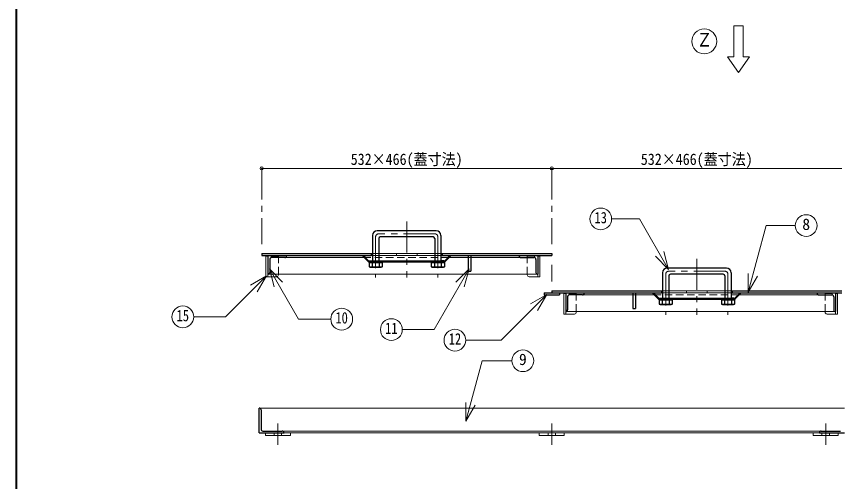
# Model space of a CAD drawing. Units: millimetres at full size, sheet at 1:10; details may follow other scales. Extents: x -1934 to 2116, y -1312 to 1498.
# Drawn here: x -1934 to -613, y -40 to 707 of the extents above; entities that cross this region are included whole.
import ezdxf
from ezdxf.enums import TextEntityAlignment as Align

# ---------------------------------------------------------------- set-up
doc = ezdxf.new("R2010")
doc.units = ezdxf.units.MM
doc.header["$LTSCALE"] = 10
doc.header["$PDMODE"] = 32
doc.header["$PDSIZE"] = 5
doc.linetypes.add('CHAIN1', pattern=[8, 5, -1, 1, -1])
doc.linetypes.add('DASHED1', pattern=[1.8, 1.2, -0.6])
doc.layers.add('0-0_ﾚｲﾔ1', color=4, linetype='Continuous', lineweight=9)
doc.styles.add('ＭＳ ゴシック', font='')
doc.styles.get('ＭＳ ゴシック').set_extended_font_data('MS Gothic')

msp = doc.modelspace()

# ---------------------------------------------------------------- linework, layer by layer
at = {"layer": '0-0_ﾚｲﾔ1', "color": 1, "lineweight": 40}
msp.add_line((-1933.93, -1311.96), (-1933.93, 1498.04), dxfattribs=at)
at = {"layer": '0-0_ﾚｲﾔ1', "color": 7, "lineweight": 18}
for p, q in [((-781.43, 692.04), (-766.43, 692.04)), ((-781.43, 692.04), (-781.43, 642.04)), ((-773.93, 617.04), (-791.43, 642.04)), ((-791.43, 642.04), (-781.43, 642.04)), ((-773.93, 617.04), (-756.43, 642.04)), ((-933.22, 381.77), (-977.81, 381.77)), ((-886.33, 300.55), (-933.22, 381.77)), ((-1533.13, 322.04), (-1529.93, 322.04)), ((-1533.13, 322.04), (-1533.13, 289.04)), ((-1361.93, 326.04), (-1363.93, 326.04)), ((-1363.93, 322.84), (-1361.93, 322.84)), ((-1323.51, 326.04), (-1351.93, 326.04)), ((-1351.93, 322.84), (-1323.51, 322.84)), ((-1323.51, 326.04), (-1323.51, 322.84)), ((-1290.34, 326.04), (-1290.34, 322.84)), ((-1261.93, 326.04), (-1290.34, 326.04)), ((-1290.34, 322.84), (-1261.93, 322.84)), ((-1249.93, 326.04), (-1251.93, 326.04)), ((-1251.93, 322.84), (-1249.93, 322.84)), ((-1093.23, 322.04), (-1096.43, 322.04)), ((-1093.23, 322.04), (-1093.23, 289.04)), ((-886.33, 300.55), (-907.54, 321.76)), ((-886.33, 300.55), (-894.09, 329.53)), ((-1362.93, 314.34), (-1361.93, 314.34)), ((-1362.93, 312.84), (-1361.93, 312.84)), ((-1351.93, 314.34), (-1350.93, 314.34)), ((-1351.93, 312.84), (-1350.93, 312.84)), ((-1262.93, 314.34), (-1261.93, 314.34)), ((-1262.93, 312.84), (-1261.93, 312.84)), ((-1251.93, 314.34), (-1250.93, 314.34)), ((-1251.93, 312.84), (-1250.93, 312.84)), ((-1532.11, 290.6), (-1598.28, 224.44)), ((-1532.11, 290.6), (-1558.09, 275.6)), ((-1532.11, 290.6), (-1547.11, 264.62)), ((-1529.93, 292.84), (-1529.93, 289.04)), ((-1527.5, 301.52), (-1506.29, 280.31)), ((-1527.5, 301.52), (-1519.74, 272.54)), ((-1206.67, 301.54), (-1227.89, 280.33)), ((-1206.67, 301.54), (-1214.44, 272.56)), ((-1096.43, 292.84), (-1096.43, 289.04)), ((-758.22, 264), (-758.22, 294)), ((-1533.13, 289.04), (-1529.93, 289.04)), ((-1093.23, 289.04), (-1096.43, 289.04)), ((-758.22, 264), (-743.22, 289.98)), ((-897.93, 266.04), (-895.93, 266.04)), ((-885.93, 266.04), (-857.51, 266.04)), ((-857.51, 266.04), (-857.51, 262.84)), ((-824.34, 266.04), (-824.34, 262.84)), ((-824.34, 266.04), (-795.93, 266.04)), ((-785.93, 266.04), (-783.93, 266.04)), ((-1081.96, 260.52), (-1155.51, 186.97)), ((-1081.96, 260.52), (-1107.95, 245.52)), ((-1081.96, 260.52), (-1096.96, 234.54)), ((-1054.63, 262.04), (-1051.43, 262.04)), ((-1054.63, 262.04), (-1054.63, 229.04)), ((-895.93, 262.84), (-897.93, 262.84)), ((-896.93, 254.34), (-895.93, 254.34)), ((-896.93, 252.84), (-895.93, 252.84)), ((-857.51, 262.84), (-885.93, 262.84)), ((-885.93, 254.34), (-884.93, 254.34)), ((-885.93, 252.84), (-884.93, 252.84)), ((-795.93, 262.84), (-824.34, 262.84)), ((-795.93, 254.34), (-796.93, 254.34)), ((-795.93, 252.84), (-796.93, 252.84)), ((-783.93, 262.84), (-785.93, 262.84)), ((-784.93, 254.34), (-785.93, 254.34)), ((-784.93, 252.84), (-785.93, 252.84)), ((-614.73, 262.04), (-617.93, 262.04)), ((-614.73, 262.04), (-614.73, 229.04)), ((-1054.63, 229.04), (-1051.43, 229.04)), ((-1051.43, 232.84), (-1051.43, 229.04)), ((-617.93, 232.84), (-617.93, 229.04)), ((-614.73, 229.04), (-617.93, 229.04)), ((-1598.28, 224.44), (-1649.1, 224.44)), ((-1155.51, 186.97), (-1211.97, 186.97)), ((-1211.97, 56.89), (-1211.97, 86.89)), ((-1211.97, 56.89), (-1196.97, 82.88)), ((-603.93, 78.04), (-1543.93, 78.04)), ((-1506.93, 41.04), (-640.93, 41.04)), ((-1503.93, 38.04), (-643.93, 38.04))]:
    msp.add_line(p, q, dxfattribs=at)
at = {"layer": '0-0_ﾚｲﾔ1'}
for p, q in [((-1539.93, 463.04), (-1073.93, 463.04)), ((-1073.93, 463.04), (-607.93, 463.04)), ((-1375.43, 319.84), (-1502.93, 319.84)), ((-1323.51, 326.04), (-1290.34, 326.04)), ((-1323.51, 322.84), (-1290.34, 322.84)), ((-1208.43, 319.84), (-1238.43, 319.84)), ((-1123.43, 319.84), (-1203.93, 319.84)), ((-1529.93, 292.84), (-1096.43, 292.84)), ((-1513.13, 292.04), (-1513.13, 292.84)), ((-1113.23, 292.04), (-1113.23, 292.84)), ((-1516.13, 289.04), (-1529.93, 289.04)), ((-1110.23, 289.04), (-1096.43, 289.04)), ((-857.51, 266.04), (-824.34, 266.04)), ((-1024.43, 259.84), (-943.93, 259.84)), ((-939.43, 259.84), (-909.43, 259.84)), ((-857.51, 262.84), (-824.34, 262.84)), ((-772.43, 259.84), (-644.93, 259.84)), ((-1051.43, 232.84), (-617.93, 232.84)), ((-1037.63, 229.04), (-1051.43, 229.04)), ((-1034.63, 232.04), (-1034.63, 232.84)), ((-634.73, 232.04), (-634.73, 232.84)), ((-631.73, 229.04), (-617.93, 229.04)), ((-1533.93, 34.04), (-1533.93, 38.04)), ((-1533.93, 34.04), (-1493.93, 34.04)), ((-1493.93, 34.04), (-1493.93, 38.04)), ((-1093.93, 34.04), (-1093.93, 38.04)), ((-1093.93, 34.04), (-1053.93, 34.04)), ((-1053.93, 34.04), (-1053.93, 38.04)), ((-653.93, 34.04), (-653.93, 38.04)), ((-653.93, 34.04), (-613.93, 34.04)), ((-613.93, 34.04), (-613.93, 38.04))]:
    msp.add_line(p, q, dxfattribs=at)
at = {"layer": '0-0_ﾚｲﾔ1', "linetype": 'CHAIN1'}
for p, q in [((-1539.93, 463.04), (-1539.93, 341.04)), ((-1073.93, 463.04), (-1073.93, 341.04)), ((-1306.93, 377.84), (-1306.93, 287.84)), ((-1261.93, 357.84), (-1351.93, 357.84)), ((-1356.93, 352.84), (-1356.93, 287.84)), ((-1256.93, 352.84), (-1256.93, 287.84)), ((-840.93, 317.84), (-840.93, 227.84)), ((-1073.93, 307.84), (-1073.93, 281.04)), ((-890.93, 292.84), (-890.93, 227.84)), ((-795.93, 297.84), (-885.93, 297.84)), ((-790.93, 292.84), (-790.93, 227.84)), ((-1513.93, 19.04), (-1513.93, 53.04)), ((-1073.93, 19.04), (-1073.93, 53.04)), ((-633.93, 19.04), (-633.93, 53.04))]:
    msp.add_line(p, q, dxfattribs=at)
at = {"layer": '0-0_ﾚｲﾔ1', "color": 5, "lineweight": 25}
for p, q in [((-1259.43, 362.84), (-1354.43, 362.84)), ((-1361.93, 355.34), (-1361.93, 312.34)), ((-1351.93, 350.34), (-1351.93, 312.34)), ((-1264.43, 352.84), (-1349.43, 352.84)), ((-1261.93, 350.34), (-1261.93, 312.34)), ((-1251.93, 355.34), (-1251.93, 312.34)), ((-1539.93, 326.04), (-1539.93, 322.84)), ((-1539.93, 322.84), (-1363.93, 322.84)), ((-1529.93, 322.84), (-1529.93, 292.84)), ((-1502.93, 319.84), (-1523.93, 319.84)), ((-1369.3, 313.72), (-1378.43, 322.84)), ((-1368.68, 315.22), (-1376.3, 322.84)), ((-1249.93, 326.04), (-1073.93, 326.04)), ((-1245.17, 315.22), (-1237.55, 322.84)), ((-1244.55, 313.72), (-1235.43, 322.84)), ((-1208.43, 322.84), (-1208.43, 297.84)), ((-1203.93, 322.84), (-1203.93, 297.84)), ((-1123.43, 319.84), (-1102.43, 319.84)), ((-1096.43, 322.84), (-1096.43, 292.84)), ((-1073.93, 326.04), (-1073.93, 322.84)), ((-1526.93, 316.84), (-1526.93, 295.84)), ((-1367.43, 311.84), (-1365.93, 312.34)), ((-1367.43, 311.84), (-1346.43, 311.84)), ((-1367.43, 311.84), (-1367.43, 304.84)), ((-1367.43, 304.84), (-1346.43, 304.84)), ((-1367.43, 304.84), (-1365.93, 304.34)), ((-1367.18, 312.84), (-1362.93, 312.84)), ((-1365.93, 312.34), (-1347.93, 312.34)), ((-1365.93, 304.34), (-1362.43, 304.84)), ((-1365.93, 304.34), (-1347.93, 304.34)), ((-1362.43, 311.84), (-1362.43, 304.84)), ((-1362.43, 304.84), (-1356.93, 304.34)), ((-1356.93, 304.34), (-1351.43, 304.84)), ((-1351.43, 311.84), (-1351.43, 304.84)), ((-1351.43, 304.84), (-1347.93, 304.34)), ((-1350.93, 314.34), (-1262.93, 314.34)), ((-1267.43, 311.84), (-1265.93, 312.34)), ((-1267.43, 311.84), (-1246.43, 311.84)), ((-1267.43, 304.84), (-1246.43, 304.84)), ((-1265.93, 312.34), (-1247.93, 312.34)), ((-1265.93, 304.34), (-1247.93, 304.34)), ((-1262.93, 314.34), (-1262.93, 312.84)), ((-1262.43, 311.84), (-1262.43, 304.84)), ((-1256.93, 312.34), (-1251.43, 311.84)), ((-1251.43, 311.84), (-1247.93, 312.34)), ((-1246.43, 304.84), (-1247.93, 304.34)), ((-1099.43, 316.84), (-1099.43, 295.84)), ((-1208.43, 297.84), (-1203.93, 297.84)), ((-895.93, 295.34), (-895.93, 252.34)), ((-793.43, 302.84), (-888.43, 302.84)), ((-798.43, 292.84), (-883.43, 292.84)), ((-785.93, 295.34), (-785.93, 252.34)), ((-885.93, 290.34), (-885.93, 252.34)), ((-795.93, 290.34), (-795.93, 252.34)), ((-1073.93, 266.04), (-1073.93, 262.84)), ((-1073.93, 266.04), (-897.93, 266.04)), ((-897.93, 266.04), (-897.93, 262.84)), ((-783.93, 266.04), (-607.93, 266.04)), ((-1086.43, 262.84), (-1086.43, 259.64)), ((-1086.43, 262.84), (-897.93, 262.84)), ((-1086.43, 259.64), (-1061.43, 259.64)), ((-1061.43, 262.84), (-1061.43, 259.64)), ((-1051.43, 262.84), (-1051.43, 232.84)), ((-1048.43, 256.84), (-1048.43, 235.84)), ((-1024.43, 259.84), (-1045.43, 259.84)), ((-939.43, 262.84), (-939.43, 237.84)), ((-903.3, 253.72), (-912.43, 262.84)), ((-902.68, 255.22), (-910.3, 262.84)), ((-901.43, 251.84), (-899.93, 252.34)), ((-901.43, 251.84), (-880.43, 251.84)), ((-901.43, 251.84), (-901.43, 244.84)), ((-901.18, 252.84), (-896.93, 252.84)), ((-899.93, 252.34), (-881.93, 252.34)), ((-896.43, 251.84), (-896.43, 244.84)), ((-885.43, 251.84), (-885.43, 244.84)), ((-884.93, 254.34), (-884.93, 252.84)), ((-884.93, 252.84), (-796.93, 252.84)), ((-801.43, 251.84), (-799.93, 252.34)), ((-801.43, 251.84), (-780.43, 251.84)), ((-799.93, 252.34), (-781.93, 252.34)), ((-796.43, 251.84), (-796.43, 244.84)), ((-790.93, 252.34), (-785.43, 251.84)), ((-785.43, 251.84), (-781.93, 252.34)), ((-779.17, 255.22), (-771.55, 262.84)), ((-778.55, 253.72), (-769.43, 262.84)), ((-644.93, 259.84), (-623.93, 259.84)), ((-620.93, 256.84), (-620.93, 235.84)), ((-617.93, 262.84), (-617.93, 232.84)), ((-901.43, 244.84), (-880.43, 244.84)), ((-901.43, 244.84), (-899.93, 244.34)), ((-899.93, 244.34), (-896.43, 244.84)), ((-899.93, 244.34), (-881.93, 244.34)), ((-896.43, 244.84), (-890.93, 244.34)), ((-890.93, 244.34), (-885.43, 244.84)), ((-885.43, 244.84), (-881.93, 244.34)), ((-801.43, 244.84), (-780.43, 244.84)), ((-799.93, 244.34), (-781.93, 244.34)), ((-780.43, 244.84), (-781.93, 244.34)), ((-1543.93, 38.04), (-1543.93, 78.04)), ((-1540.93, 75.04), (-1540.93, 44.04)), ((-1537.93, 41.04), (-1506.93, 41.04)), ((-640.93, 41.04), (-609.93, 41.04)), ((-1543.93, 38.04), (-1503.93, 38.04)), ((-643.93, 38.04), (-603.93, 38.04))]:
    msp.add_line(p, q, dxfattribs=at)
at = {"layer": '0-0_ﾚｲﾔ1', "linetype": 'DASHED1'}
for p, q in [((-1513.13, 322.04), (-1529.93, 322.04)), ((-1513.13, 292.84), (-1513.13, 322.04)), ((-1238.43, 319.84), (-1375.43, 319.84)), ((-1361.93, 326.04), (-1351.93, 326.04)), ((-1361.93, 322.84), (-1351.93, 322.84)), ((-1261.93, 326.04), (-1251.93, 326.04)), ((-1261.93, 322.84), (-1251.93, 322.84)), ((-1208.43, 319.84), (-1203.93, 319.84)), ((-1113.23, 322.04), (-1096.43, 322.04)), ((-1113.23, 292.84), (-1113.23, 322.04)), ((-1361.93, 314.34), (-1351.93, 314.34)), ((-1361.93, 312.84), (-1351.93, 312.84)), ((-1261.93, 314.34), (-1251.93, 314.34)), ((-1261.93, 312.84), (-1251.93, 312.84)), ((-895.93, 266.04), (-885.93, 266.04)), ((-795.93, 266.04), (-785.93, 266.04)), ((-1034.63, 262.04), (-1051.43, 262.04)), ((-1034.63, 232.84), (-1034.63, 262.04)), ((-939.43, 259.84), (-943.93, 259.84)), ((-772.43, 259.84), (-909.43, 259.84)), ((-895.93, 262.84), (-885.93, 262.84)), ((-895.93, 254.34), (-885.93, 254.34)), ((-895.93, 252.84), (-885.93, 252.84)), ((-795.93, 262.84), (-785.93, 262.84)), ((-795.93, 254.34), (-785.93, 254.34)), ((-795.93, 252.84), (-785.93, 252.84)), ((-634.73, 262.04), (-617.93, 262.04)), ((-634.73, 232.84), (-634.73, 262.04)), ((-1519.93, 34.04), (-1519.93, 38.04)), ((-1507.93, 34.04), (-1507.93, 38.04)), ((-1079.93, 34.04), (-1079.93, 38.04)), ((-1067.93, 34.04), (-1067.93, 38.04)), ((-639.93, 34.04), (-639.93, 38.04)), ((-627.93, 34.04), (-627.93, 38.04))]:
    msp.add_line(p, q, dxfattribs=at)
at = {"layer": '0-0_ﾚｲﾔ1', "color": 7, "lineweight": 18}
for points in [[(-766.43, 692.04), (-766.43, 642.04), (-756.43, 642.04)], [(-758.22, 264), (-729.52, 371.1), (-682.72, 371.1)], [(-1527.5, 301.52), (-1480.91, 220.83), (-1428.95, 220.83)], [(-1206.67, 301.54), (-1263, 203.98), (-1314.14, 203.98)], [(-1211.97, 56.89), (-1185.94, 154.05), (-1137.86, 154.05)]]:
    msp.add_lwpolyline(points, dxfattribs=at)
at = {"layer": '0-0_ﾚｲﾔ1', "color": 5, "lineweight": 25}
for points in [[(-1539.93, 326.04), (-1363.93, 326.04), (-1363.93, 322.84)], [(-1249.93, 326.04), (-1249.93, 322.84), (-1073.93, 322.84)], [(-1366.56, 314.34), (-1362.93, 314.34), (-1362.93, 312.84)], [(-1365.93, 312.34), (-1362.43, 311.84), (-1356.93, 312.34)], [(-1356.93, 312.34), (-1351.43, 311.84), (-1347.93, 312.34)], [(-1350.93, 314.34), (-1350.93, 312.84), (-1262.93, 312.84)], [(-1347.93, 312.34), (-1346.43, 311.84), (-1346.43, 304.84), (-1347.93, 304.34)], [(-1267.43, 311.84), (-1267.43, 304.84), (-1265.93, 304.34), (-1262.43, 304.84)], [(-1265.93, 312.34), (-1262.43, 311.84), (-1256.93, 312.34)], [(-1262.43, 304.84), (-1256.93, 304.34), (-1251.43, 304.84)], [(-1251.43, 311.84), (-1251.43, 304.84), (-1247.93, 304.34)], [(-1247.29, 314.34), (-1250.93, 314.34), (-1250.93, 312.84), (-1246.67, 312.84)], [(-1247.93, 312.34), (-1246.43, 311.84), (-1246.43, 304.84)], [(-783.93, 266.04), (-783.93, 262.84), (-607.93, 262.84)], [(-943.93, 262.84), (-943.93, 237.84), (-939.43, 237.84)], [(-900.56, 254.34), (-896.93, 254.34), (-896.93, 252.84)], [(-899.93, 252.34), (-896.43, 251.84), (-890.93, 252.34)], [(-890.93, 252.34), (-885.43, 251.84), (-881.93, 252.34)], [(-884.93, 254.34), (-796.93, 254.34), (-796.93, 252.84)], [(-881.93, 252.34), (-880.43, 251.84), (-880.43, 244.84), (-881.93, 244.34)], [(-801.43, 251.84), (-801.43, 244.84), (-799.93, 244.34), (-796.43, 244.84)], [(-799.93, 252.34), (-796.43, 251.84), (-790.93, 252.34)], [(-785.43, 251.84), (-785.43, 244.84), (-781.93, 244.34)], [(-781.29, 254.34), (-784.93, 254.34), (-784.93, 252.84), (-780.67, 252.84)], [(-781.93, 252.34), (-780.43, 251.84), (-780.43, 244.84)], [(-796.43, 244.84), (-790.93, 244.34), (-785.43, 244.84)]]:
    msp.add_lwpolyline(points, dxfattribs=at)
at = {"layer": '0-0_ﾚｲﾔ1', "color": 7, "lineweight": 18}
for centre, radius in [((-828.93, 667.04), 20), ((-995.31, 381.77), 17.5), ((-665.22, 371.1), 17.5), ((-1666.6, 224.44), 17.5), ((-1411.45, 220.83), 17.5), ((-1331.64, 203.98), 17.5), ((-1229.47, 186.97), 17.5), ((-1120.36, 154.05), 17.5)]:
    msp.add_circle(centre, radius, dxfattribs=at)
at = {"layer": '0-0_ﾚｲﾔ1', "color": 5, "lineweight": 25}
for centre, radius, start, end in [((-1354.43, 355.34), 7.5, 90, 180), ((-1259.43, 355.34), 7.5, 0, 90), ((-1349.43, 350.34), 2.5, 90, 180), ((-1264.43, 350.34), 2.5, 0, 90), ((-1523.93, 316.84), 3, 90, 180), ((-1502.93, 322.84), 3, 270, 0), ((-1123.43, 322.84), 3, 180, 270), ((-1102.43, 316.84), 3, 0, 90), ((-1367.18, 315.84), 3, 225, 270), ((-1366.56, 317.34), 3, 225, 270), ((-1247.29, 317.34), 3, 270, 315), ((-1246.67, 315.84), 3, 270, 315), ((-1529.93, 295.84), 3, 270, 0), ((-1096.43, 295.84), 3, 180, 270), ((-888.43, 295.34), 7.5, 90, 180), ((-883.43, 290.34), 2.5, 90, 180), ((-798.43, 290.34), 2.5, 0, 90), ((-793.43, 295.34), 7.5, 0, 90), ((-1045.43, 256.84), 3, 90, 180), ((-1024.43, 262.84), 3, 270, 0), ((-901.18, 255.84), 3, 225, 270), ((-900.56, 257.34), 3, 225, 270), ((-781.29, 257.34), 3, 270, 315), ((-780.67, 255.84), 3, 270, 315), ((-644.93, 262.84), 3, 180, 270), ((-623.93, 256.84), 3, 0, 90), ((-1051.43, 235.84), 3, 270, 0), ((-617.93, 235.84), 3, 180, 270), ((-1543.93, 75.04), 3, 0, 90), ((-1537.93, 44.04), 3, 180, 270), ((-1506.93, 38.04), 3, 0, 90), ((-640.93, 38.04), 3, 90, 180)]:
    msp.add_arc(centre, radius, start, end, dxfattribs=at)
at = {"layer": '0-0_ﾚｲﾔ1', "linetype": 'CHAIN1'}
for centre, start, end in [((-1351.93, 352.84), 90, 180), ((-1261.93, 352.84), 0, 90), ((-885.93, 292.84), 90, 180), ((-795.93, 292.84), 0, 90)]:
    msp.add_arc(centre, 5, start, end, dxfattribs=at)
at = {"layer": '0-0_ﾚｲﾔ1'}
for centre, start, end in [((-1516.13, 292.04), 270, 0), ((-1110.23, 292.04), 180, 270), ((-1037.63, 232.04), 270, 0), ((-631.73, 232.04), 180, 270)]:
    msp.add_arc(centre, 3, start, end, dxfattribs=at)
at = {"layer": '0-0_ﾚｲﾔ1', "color": 1}
for p in [(-1539.93, 463.04), (-1073.93, 463.04)]:
    msp.add_point(p, dxfattribs=at)

# ---------------------------------------------------------------- texts
at = {"layer": '0-0_ﾚｲﾔ1', "color": 7, "style": 'ＭＳ ゴシック'}
for s, height, width, p in [('Ｚ', 21.99, 0.85, (-841.43, 652.04)), ('532×466(蓋寸法)', 18.33, 0.9, (-1396.93, 463.04)), ('532×466(蓋寸法)', 18.33, 0.9, (-930.93, 463.04)), ('13', 18.33, 0.8, (-1005.31, 369.27)), ('15', 18.33, 0.8, (-1676.6, 211.94)), ('10', 18.33, 0.8, (-1421.45, 208.33)), ('11', 18.33, 0.8, (-1341.64, 191.48)), ('12', 18.33, 0.8, (-1239.47, 174.47))]:
    msp.add_text(s, height=height, dxfattribs=dict(at, width=width)).set_placement(p, align=Align.BOTTOM_LEFT)
for s, p in [('8', (-671.47, 358.6)), ('9', (-1126.61, 141.55))]:
    msp.add_text(s, height=18.33, dxfattribs=at).set_placement(p, align=Align.BOTTOM_LEFT)

doc.saveas('drawing.dxf')
